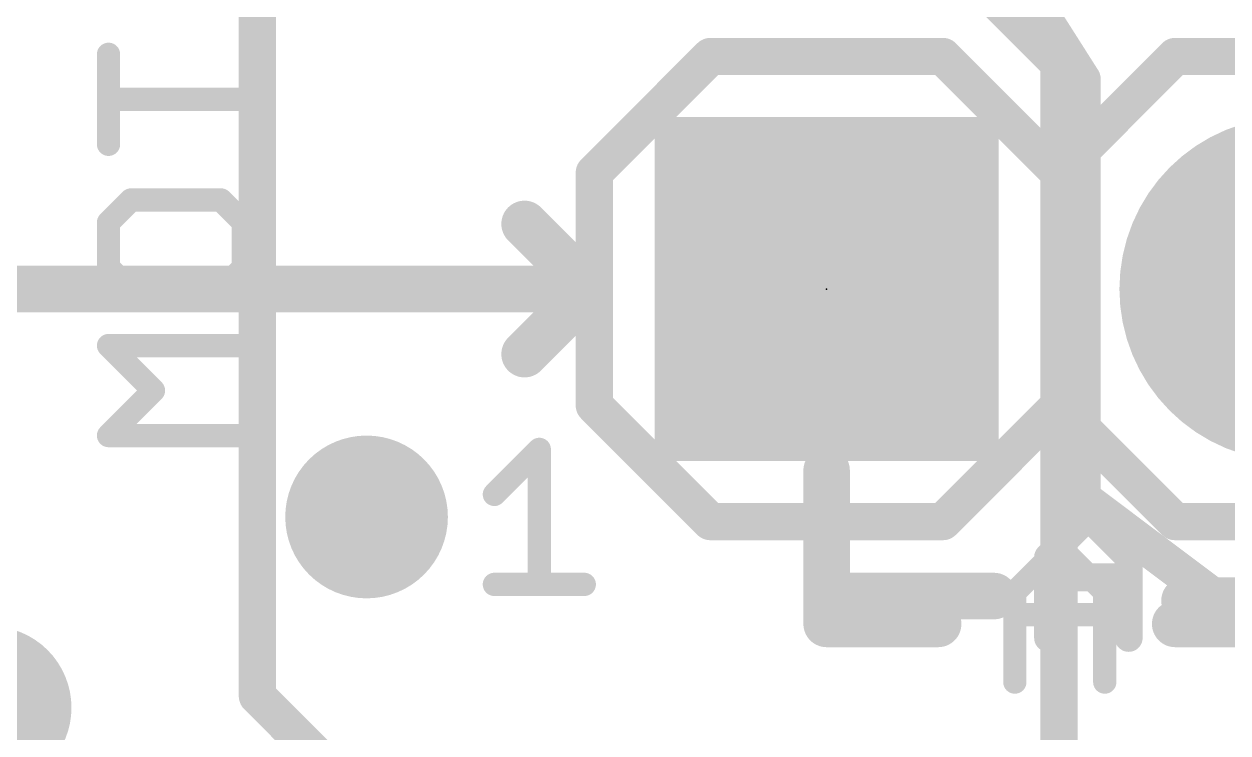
# Model space of a CAD drawing. Extents: x -11.8 to 66.2, y -19.6 to 35.5.
# Drawn here: x 8.31 to 14.89, y 22.98 to 26.85 of the extents above; entities that cross this region are included whole.
import ezdxf

# ---------------------------------------------------------------- set-up
doc = ezdxf.new("R2010")
doc.units = 0
for name, color, linetype in [('1', 12, 'CONTINUOUS'), ('16', 132, 'CONTINUOUS'), ('17', 110, 'CONTINUOUS'), ('18', 110, 'CONTINUOUS'), ('21', 41, 'CONTINUOUS'), ('22', 40, 'CONTINUOUS'), ('23', 53, 'CONTINUOUS'), ('51', 53, 'CONTINUOUS')]:
    doc.layers.add(name, color=color, linetype=linetype)

# ---------------------------------------------------------------- blocks, each defined once
blk = doc.blocks.new('RECT')
blk.add_solid([(-0.5, -0.5), (0.5, -0.5), (-0.5, 0.5), (0.5, 0.5)])
blk = doc.blocks.new('SQUAREP')
blk.add_solid([(-0.5, -0.5), (0.5, -0.5), (-0.5, 0.5), (0.5, 0.5)])
blk = doc.blocks.new('ROUNDP')
at = {"const_width": 0.5}
blk.add_lwpolyline([(0, -0.25, 1), (0, 0.25, 1), (0, -0.25)], format="xyb", dxfattribs=at)
blk = doc.blocks.new('ROUNDV')
at = {"const_width": 0.5}
blk.add_lwpolyline([(0, -0.25, 1), (0, 0.25, 1), (0, -0.25)], format="xyb", dxfattribs=at)

msp = doc.modelspace()

# ---------------------------------------------------------------- linework, layer by layer
at = {"layer": '1', "const_width": 0.2032}
for points in [[(13.208, 27.94), (14.097, 26.543)], [(14.097, 26.543), (14.097, 24.257)], [(14.097, 24.257), (15.621, 23.114)]]:
    msp.add_lwpolyline(points, dxfattribs=at)
at = {"layer": '1', "const_width": 0.1016}
for points in [[(14.1478, 26.543, 1), (14.0462, 26.543)], [(14.0541, 26.5157, 1), (14.1399, 26.5703)], [(14.1275, 24.2976, 1), (14.0665, 24.2164)], [(14.0462, 24.257, 1), (14.1478, 24.257)]]:
    msp.add_lwpolyline(points, format="xyb", dxfattribs=at)
at = {"layer": '16', "const_width": 0.2032}
for points in [[(9.5885, 29.3497), (9.5885, 23.1775)], [(13.97, 26.6319), (13.2715, 27.3304)], [(13.97, 19.7485), (13.97, 26.6319)], [(9.5885, 23.1775), (11.557, 21.209)]]:
    msp.add_lwpolyline(points, dxfattribs=at)
at = {"layer": '16', "const_width": 0.1016}
for points in [[(14.0208, 26.6319, 1), (13.9192, 26.6319)], [(13.9341, 26.596, 1), (14.0059, 26.6678)], [(9.6244, 23.2134, 1), (9.5526, 23.1416)], [(9.5377, 23.1775, 1), (9.6393, 23.1775)]]:
    msp.add_lwpolyline(points, format="xyb", dxfattribs=at)
at = {"layer": '21'}
for points, const_width in [([(8.8068, 26.6818, 1), (8.7433, 26.6818)], 0.0635), ([(12.065, 26.7208, 1), (12.065, 26.6192)], 0.1016), ([(12.1009, 26.6341, 1), (12.0291, 26.7059)], 0.1016), ([(13.3709, 26.7059, 1), (13.2991, 26.6341)], 0.1016), ([(13.335, 26.6192, 1), (13.335, 26.7208)], 0.1016), ([(14.605, 26.7208, 1), (14.605, 26.6192)], 0.1016), ([(14.6409, 26.6341, 1), (14.5691, 26.7059)], 0.1016), ([(8.7751, 26.4678, 1), (8.7751, 26.4043)], 0.0635), ([(9.5123, 26.4043, 1), (9.5123, 26.4678)], 0.0635), ([(8.7433, 26.1903, 1), (8.8068, 26.1903)], 0.0635), ([(11.4808, 26.035, 1), (11.3792, 26.035)], 0.1016), ([(11.3941, 26.0709, 1), (11.4659, 25.9991)], 0.1016), ([(13.9341, 26.0709, 1), (14.0059, 25.9991)], 0.1016), ([(13.9341, 25.9991, 1), (14.0059, 26.0709)], 0.1016), ([(8.8979, 25.9183, 1), (8.8979, 25.8548)], 0.0635), ([(8.9204, 25.8641, 1), (8.8755, 25.909)], 0.0635), ([(9.4119, 25.909, 1), (9.367, 25.8641)], 0.0635), ([(9.3894, 25.8548, 1), (9.3894, 25.9183)], 0.0635), ([(8.8068, 25.7637, 1), (8.7433, 25.7637)], 0.0635), ([(8.7526, 25.7862, 1), (8.7975, 25.7413)], 0.0635), ([(9.5441, 25.7637, 1), (9.4805, 25.7637)], 0.0635), ([(9.4898, 25.7413, 1), (9.5348, 25.7862)], 0.0635), ([(8.7433, 25.518, 1), (8.8068, 25.518)], 0.0635), ([(8.7975, 25.5404, 1), (8.7526, 25.4955)], 0.0635), ([(9.4805, 25.518, 1), (9.5441, 25.518)], 0.0635), ([(9.5348, 25.4955, 1), (9.4898, 25.5404)], 0.0635), ([(8.8979, 25.4268, 1), (8.8979, 25.3633)], 0.0635), ([(8.8755, 25.3726, 1), (8.9204, 25.4175)], 0.0635), ([(9.367, 25.4175, 1), (9.4119, 25.3726)], 0.0635), ([(9.3894, 25.3633, 1), (9.3894, 25.4268)], 0.0635), ([(8.7975, 25.1138, 1), (8.7526, 25.0689)], 0.0635), ([(8.7751, 25.1231, 1), (8.7751, 25.0596)], 0.0635), ([(9.5123, 25.0596, 1), (9.5123, 25.1231)], 0.0635), ([(9.0433, 24.8232, 1), (8.9984, 24.8681)], 0.0635), ([(8.9984, 24.8232, 1), (9.0433, 24.8681)], 0.0635), ([(11.4659, 24.8009, 1), (11.3941, 24.7291)], 0.1016), ([(11.3792, 24.765, 1), (11.4808, 24.765)], 0.1016), ([(14.0059, 24.8009, 1), (13.9341, 24.7291)], 0.1016), ([(14.0059, 24.7291, 1), (13.9341, 24.8009)], 0.1016), ([(8.7526, 24.6224, 1), (8.7975, 24.5774)], 0.0635), ([(8.7751, 24.6317, 1), (8.7751, 24.5682)], 0.0635), ([(9.5123, 24.5682, 1), (9.5123, 24.6317)], 0.0635), ([(11.1614, 24.5243, 1), (11.0979, 24.5243)], 0.0635), ([(11.1521, 24.5019, 1), (11.1072, 24.5468)], 0.0635), ([(10.8614, 24.301, 1), (10.9064, 24.2561)], 0.0635), ([(12.065, 24.1808, 1), (12.065, 24.0792)], 0.1016), ([(12.0291, 24.0941, 1), (12.1009, 24.1659)], 0.1016), ([(13.2991, 24.1659, 1), (13.3709, 24.0941)], 0.1016), ([(13.335, 24.0792, 1), (13.335, 24.1808)], 0.1016), ([(14.605, 24.1808, 1), (14.605, 24.0792)], 0.1016), ([(14.5691, 24.0941, 1), (14.6409, 24.1659)], 0.1016), ([(13.9969, 24.0134, 1), (13.952, 23.9685)], 0.0635), ([(13.9969, 23.9685, 1), (13.952, 24.0134)], 0.0635), ([(12.7635, 23.8506, 1), (12.6365, 23.8506)], 0.127), ([(10.8839, 23.8189, 1), (10.8839, 23.7554)], 0.0635), ([(11.3754, 23.7554, 1), (11.3754, 23.8189)], 0.0635), ([(11.0979, 23.7871, 1), (11.1614, 23.7871)], 0.0635), ([(13.7605, 23.7452, 1), (13.6969, 23.7452)], 0.0635), ([(13.7062, 23.7676, 1), (13.7512, 23.7227)], 0.0635), ([(14.2519, 23.7452, 1), (14.1884, 23.7452)], 0.0635), ([(14.1977, 23.7227, 1), (14.2426, 23.7676)], 0.0635), ([(12.7, 23.6347, 1), (12.7, 23.5077)], 0.127), ([(13.3096, 23.5077, 1), (13.3096, 23.6347)], 0.127), ([(14.605, 23.6347, 1), (14.605, 23.5077)], 0.127), ([(12.6365, 23.5712, 1), (12.7635, 23.5712)], 0.127), ([(13.7287, 23.6541, 1), (13.7287, 23.5906)], 0.0635), ([(14.2202, 23.5906, 1), (14.2202, 23.6541)], 0.0635), ([(13.6969, 23.2537, 1), (13.7605, 23.2537)], 0.0635), ([(14.1884, 23.2537, 1), (14.2519, 23.2537)], 0.0635)]:
    msp.add_lwpolyline(points, format="xyb", dxfattribs=dict(at, const_width=const_width))
for points, const_width in [([(8.7751, 26.1903), (8.7751, 26.6818)], 0.127), ([(12.065, 26.67), (11.43, 26.035)], 0.2032), ([(12.065, 26.67), (13.335, 26.67)], 0.2032), ([(13.335, 26.67), (13.97, 26.035)], 0.2032), ([(13.97, 26.035), (14.605, 26.67)], 0.2032), ([(14.605, 26.67), (15.875, 26.67)], 0.2032), ([(9.5123, 26.436), (8.7751, 26.436)], 0.127), ([(11.43, 26.035), (11.43, 24.765)], 0.2032), ([(8.8979, 25.8866), (8.7751, 25.7637)], 0.127), ([(9.3894, 25.8866), (8.8979, 25.8866)], 0.127), ([(9.5123, 25.7637), (9.3894, 25.8866)], 0.127), ([(8.7751, 25.7637), (8.7751, 25.518)], 0.127), ([(9.5123, 25.518), (9.5123, 25.7637)], 0.127), ([(8.7751, 25.518), (8.8979, 25.3951)], 0.127), ([(9.3894, 25.3951), (9.5123, 25.518)], 0.127), ([(8.8979, 25.3951), (9.3894, 25.3951)], 0.127), ([(9.0208, 24.8456), (8.7751, 25.0914)], 0.127), ([(8.7751, 25.0914), (9.5123, 25.0914)], 0.127), ([(8.7751, 24.5999), (9.0208, 24.8456)], 0.127), ([(11.43, 24.765), (12.065, 24.13)], 0.2032), ([(13.97, 24.765), (13.335, 24.13)], 0.2032), ([(14.605, 24.13), (13.97, 24.765)], 0.2032), ([(9.5123, 24.5999), (8.7751, 24.5999)], 0.127), ([(10.8839, 24.2786), (11.1296, 24.5243)], 0.127), ([(11.1296, 24.5243), (11.1296, 23.7871)], 0.127), ([(13.335, 24.13), (12.065, 24.13)], 0.2032), ([(15.875, 24.13), (14.605, 24.13)], 0.2032), ([(13.7287, 23.7452), (13.9744, 23.9909)], 0.127), ([(13.9744, 23.9909), (14.2202, 23.7452)], 0.127), ([(12.7, 23.5712), (12.7, 23.8506)], 0.254), ([(10.8839, 23.7871), (11.3754, 23.7871)], 0.127), ([(13.7287, 23.2537), (13.7287, 23.7452)], 0.127), ([(14.2202, 23.7452), (14.2202, 23.2537)], 0.127), ([(13.3096, 23.5712), (12.7, 23.5712)], 0.254), ([(14.605, 23.5712), (15.24, 23.5712)], 0.254), ([(13.7287, 23.6223), (14.2202, 23.6223)], 0.127)]:
    msp.add_lwpolyline(points, dxfattribs=dict(at, const_width=const_width))
at = {"layer": '22'}
for points, const_width in [([(11.4046, 25.4), (11.049, 25.7556)], 0.254), ([(8.001, 25.4), (11.4046, 25.4)], 0.254), ([(11.4046, 25.4), (11.049, 25.0444)], 0.254), ([(12.7, 23.7236), (12.7, 24.4094)], 0.254), ([(14.1307, 24.156), (13.9104, 23.9356)], 0.1524), ([(14.351, 23.9356), (14.1307, 24.156)], 0.1524), ([(13.9104, 23.9356), (13.9104, 23.495)], 0.1524), ([(14.351, 23.495), (14.351, 23.9356)], 0.1524), ([(14.351, 23.8255), (13.9104, 23.8255)], 0.1524), ([(13.6144, 23.7236), (12.7, 23.7236)], 0.254), ([(14.6558, 23.6982), (15.24, 23.6982)], 0.254)]:
    msp.add_lwpolyline(points, dxfattribs=dict(at, const_width=const_width))
for points, const_width in [([(11.0939, 25.8005, 1), (11.0041, 25.7107)], 0.127), ([(11.4495, 25.3551, 1), (11.3597, 25.4449)], 0.127), ([(11.3597, 25.3551, 1), (11.4495, 25.4449)], 0.127), ([(11.4046, 25.3365, 1), (11.4046, 25.4635)], 0.127), ([(11.0041, 25.0893, 1), (11.0939, 24.9995)], 0.127), ([(12.7635, 24.4094, 1), (12.6365, 24.4094)], 0.127), ([(14.1576, 24.1829, 1), (14.1037, 24.129)], 0.0762), ([(14.1576, 24.129, 1), (14.1037, 24.1829)], 0.0762), ([(13.8834, 23.9626, 1), (13.9373, 23.9087)], 0.0762), ([(13.9485, 23.9356, 1), (13.8723, 23.9356)], 0.0762), ([(14.3891, 23.9356, 1), (14.3129, 23.9356)], 0.0762), ([(14.3241, 23.9087, 1), (14.3779, 23.9626)], 0.0762), ([(13.9104, 23.8636, 1), (13.9104, 23.7874)], 0.0762), ([(14.351, 23.7874, 1), (14.351, 23.8636)], 0.0762), ([(12.7, 23.7871, 1), (12.7, 23.6601)], 0.127), ([(13.6144, 23.6601, 1), (13.6144, 23.7871)], 0.127), ([(14.6558, 23.7617, 1), (14.6558, 23.6347)], 0.127), ([(12.6365, 23.7236, 1), (12.7635, 23.7236)], 0.127), ([(13.8723, 23.495, 1), (13.9485, 23.495)], 0.0762), ([(14.3129, 23.495, 1), (14.3891, 23.495)], 0.0762)]:
    msp.add_lwpolyline(points, format="xyb", dxfattribs=dict(at, const_width=const_width))
at = {"layer": '23'}
msp.add_point((12.7, 25.4), dxfattribs=at)

# ---------------------------------------------------------------- block references
at = {"layer": '17', "xscale": 1.8796, "yscale": 1.8796, "rotation": 90}
for name, p in [('SQUAREP', (12.7, 25.4)), ('SQUAREP', (12.7, 25.4)), ('ROUNDP', (15.24, 25.4)), ('ROUNDP', (15.24, 25.4))]:
    msp.add_blockref(name, p, dxfattribs=at)
at = {"layer": '18', "xscale": 0.889, "yscale": 0.889}
for p in [(10.1854, 24.1554), (10.1854, 24.1554), (8.128, 23.114), (8.128, 23.114)]:
    msp.add_blockref('ROUNDV', p, dxfattribs=at)
at = {"layer": '51', "xscale": 0.508, "yscale": 0.508}
msp.add_blockref('RECT', (12.7, 25.4), dxfattribs=at)

doc.saveas('drawing.dxf')
